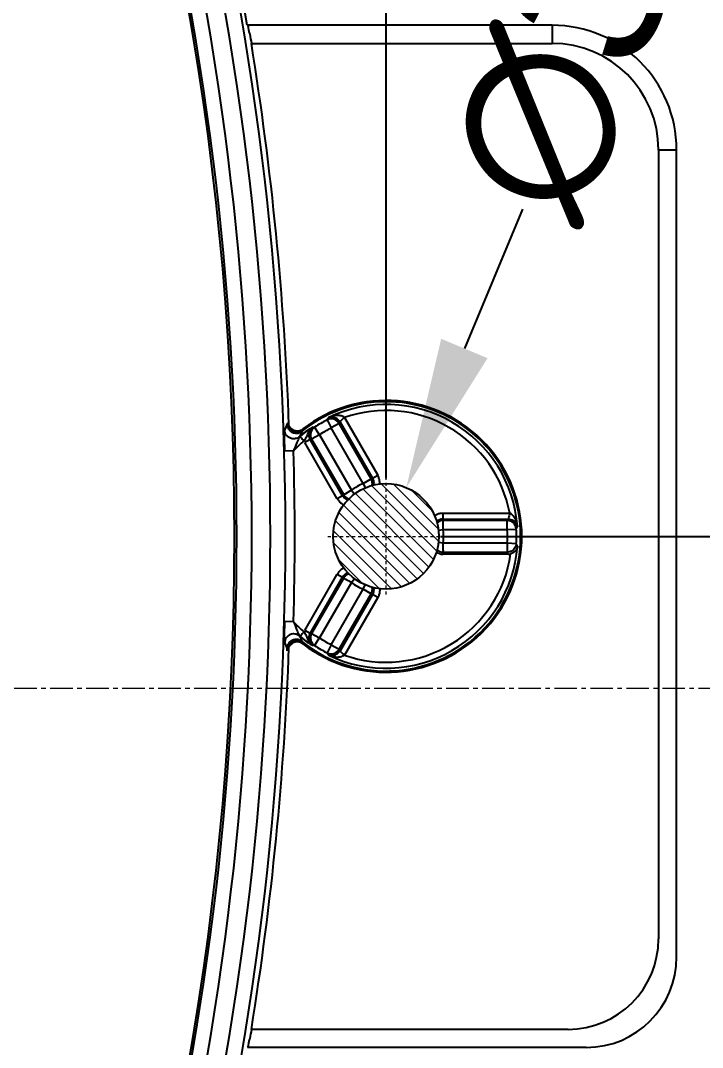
# Model space of a CAD drawing. Header units: millimetres. Extents: x 2588 to 3182, y 1243 to 1719.
# Drawn here: x 2926.76 to 2949.38, y 1477.3 to 1511.34 of the extents above; entities that cross this region are included whole.
import ezdxf

# ---------------------------------------------------------------- set-up
doc = ezdxf.new("R2010")
doc.units = ezdxf.units.MM
doc.linetypes.add('CENTER', pattern=[0.6, 0.375, -0.075, 0.075, -0.075])
doc.layers.add('center', color=1, linetype='CENTER', lineweight=9)
doc.layers.add('insert', color=85, linetype='Continuous', lineweight=20)
doc.styles.get("Standard").update_dxf_attribs({"font": 'arial.ttf'})
doc.dimstyles.get("Standard").update_dxf_attribs({"dimtxt": 0.18, "dimasz": 0.18, "dimexe": 0.18, "dimexo": 0.0625, "dimgap": 0.09, "dimtad": 0, "dimtih": 1, "dimtoh": 1, "dimzin": 0, "dimdsep": 46, "dimtxsty": 'Standard', "dimcen": 0.09, "dimadec": 0, "dimazin": 0, "dimtfac": 1, "dimtofl": 0, "dimtmove": 0, "dimatfit": 3, "dimfxl": 0, "dimtolj": 1, "dimtzin": 0, "dimarcsym": 0})

# ---------------------------------------------------------------- blocks, each defined once
blk = doc.blocks.new('insert_cir_3.5')
at = {"layer": 'insert'}
h = blk.add_hatch(dxfattribs=at)
h.set_pattern_fill('_ANSI31', color=123, scale=0.0875, angle=90, style=0)
h.set_pattern_definition([(135, (-3527.1127, 221.18007), (-0.196443103, -0.196443103), [])])
h.paths.add_polyline_path([(-1.75, 0, 1), (1.75, 0, 1)])
at = {"layer": 'insert', "color": 1, "linetype": 'CENTER', "ltscale": 0.108846}
for p, q in [((0, -1.925), (0, 1.925)), ((-1.925, 0), (1.925, 0))]:
    blk.add_line(p, q, dxfattribs=at)
at = {"layer": 'insert'}
blk.add_circle((0, 0), 1.75, dxfattribs=at)
blk = doc.blocks.new('*D36')
at = {"color": 4, "lineweight": -2, "transparency": 16777216}
blk.add_line((2943.408, 1505.085), (2941.482, 1500.47), dxfattribs=at)
at = {"color": 4, "transparency": 16777216}
blk.add_solid([(2940.713, 1500.791), (2942.251, 1500.149), (2939.556, 1495.856)], dxfattribs=at)
at = {"layer": 'Defpoints', "color": 0, "transparency": 16777216}
for p in [(2939.556, 1495.856), (2938.209, 1492.626)]:
    blk.add_point(p, dxfattribs=at)
at = {"color": 6, "transparency": 16777216, "insert": (2950.618, 1522.364), "char_height": 5, "attachment_point": 5, "rotation": 67.3498}
blk.add_mtext('\\A1;∅3.50(镶针)', dxfattribs=at)
blk = doc.blocks.new('*D41')
at = {"color": 4, "lineweight": -2, "transparency": 16777216}
for p, q in [((2939.335, 1645.04), (2939.335, 1655.04)), ((2938.883, 1635.04), (2939.335, 1645.04)), ((2938.883, 1496.166), (2938.883, 1635.04))]:
    blk.add_line(p, q, dxfattribs=at)
at = {"layer": 'Defpoints', "color": 0, "transparency": 16777216}
for p in [(2939.335, 1655.04), (2938.883, 1496.166), (2833.383, 1489.21)]:
    blk.add_point(p, dxfattribs=at)
at = {"color": 6, "transparency": 16777216, "insert": (2939.335, 1665.175), "char_height": 5, "attachment_point": 5, "rotation": 90}
blk.add_mtext('\\A1;105.50', dxfattribs=at)
blk = doc.blocks.new('*D47')
at = {"color": 4, "lineweight": -2, "transparency": 16777216}
for p, q in [((2981.037, 1494.241), (2991.037, 1498.279)), ((2991.037, 1498.279), (3001.037, 1498.279)), ((2940.689, 1494.241), (2981.037, 1494.241))]:
    blk.add_line(p, q, dxfattribs=at)
at = {"layer": 'Defpoints', "color": 0, "transparency": 16777216}
for p in [(3001.037, 1498.279), (2940.689, 1494.241), (2833.383, 1489.21)]:
    blk.add_point(p, dxfattribs=at)
at = {"color": 6, "transparency": 16777216, "insert": (3007.531, 1498.279), "char_height": 5, "attachment_point": 5}
blk.add_mtext('\\A1;5.03', dxfattribs=at)
blk = doc.blocks.new('*D57')
at = {"color": 4, "lineweight": -2, "transparency": 16777216}
blk.add_line((2993.383, 1489.21), (3001.037, 1489.21), dxfattribs=at)
at = {"layer": 'Defpoints', "color": 0, "transparency": 16777216}
for p in [(2833.383, 1489.21), (2993.383, 1489.21), (3001.037, 1489.21)]:
    blk.add_point(p, dxfattribs=at)
at = {"color": 6, "transparency": 16777216, "insert": (3007.522, 1489.21), "char_height": 5, "attachment_point": 5}
blk.add_mtext('\\A1;0.00', dxfattribs=at)

msp = doc.modelspace()

# ---------------------------------------------------------------- linework, layer by layer
at = {"color": 6, "linetype": 'Continuous'}
for p, q in [((2944.391, 1511.186), (2934.276, 1511.186)), ((2944.391, 1511.186), (2944.391, 1510.586)), ((2934.418, 1510.586), (2944.391, 1510.586)), ((2947.92, 1507.057), (2948.52, 1507.057)), ((2947.92, 1507.057), (2947.92, 1480.896)), ((2948.52, 1480.296), (2948.52, 1507.057)), ((2936.986, 1498.183), (2936.933, 1498.103)), ((2936.933, 1498.104), (2937.069, 1497.835)), ((2937.503, 1498.179), (2938.609, 1496.265)), ((2935.623, 1497.993), (2935.608, 1497.961)), ((2935.634, 1497.852), (2935.628, 1497.841)), ((2935.665, 1497.919), (2935.653, 1497.894)), ((2936.125, 1497.802), (2936.097, 1497.736)), ((2936.677, 1497.609), (2936.512, 1497.86)), ((2937.329, 1497.985), (2937.069, 1497.835)), ((2938.13, 1495.996), (2937.069, 1497.835)), ((2937.358, 1498.031), (2937.329, 1497.985)), ((2938.391, 1496.146), (2937.329, 1497.985)), ((2937.358, 1498.031), (2938.435, 1496.165)), ((2936.363, 1497.457), (2936.189, 1497.357)), ((2936.363, 1497.457), (2936.323, 1497.607)), ((2936.417, 1497.458), (2936.363, 1497.457)), ((2937.44, 1495.59), (2936.363, 1497.457)), ((2936.677, 1497.609), (2936.417, 1497.458)), ((2936.417, 1497.458), (2937.479, 1495.62)), ((2936.677, 1497.609), (2937.739, 1495.77)), ((2935.817, 1497.074), (2935.516, 1497.065)), ((2937.267, 1495.49), (2936.189, 1497.357)), ((2938.13, 1495.996), (2938.391, 1496.146)), ((2938.391, 1496.146), (2938.435, 1496.165)), ((2938.435, 1496.165), (2938.609, 1496.265)), ((2937.739, 1495.77), (2937.479, 1495.62)), ((2937.739, 1495.77), (2937.834, 1495.642)), ((2938.13, 1495.996), (2938.185, 1495.868)), ((2937.44, 1495.59), (2937.267, 1495.49)), ((2937.44, 1495.59), (2937.478, 1495.62)), ((2940.768, 1495.015), (2940.773, 1494.815)), ((2940.772, 1495.015), (2942.981, 1495.012)), ((2940.772, 1494.815), (2942.927, 1494.815)), ((2940.772, 1494.815), (2940.779, 1494.767)), ((2942.902, 1494.767), (2940.779, 1494.767)), ((2940.779, 1494.467), (2940.779, 1494.767)), ((2942.902, 1494.767), (2942.927, 1494.815)), ((2942.902, 1494.467), (2942.902, 1494.767)), ((2940.62, 1494.448), (2940.779, 1494.467)), ((2940.779, 1494.467), (2942.902, 1494.467)), ((2942.902, 1494.467), (2943.203, 1494.484)), ((2943.202, 1494.484), (2943.245, 1494.569)), ((2940.779, 1494.015), (2940.62, 1494.034)), ((2942.902, 1494.015), (2940.779, 1494.015)), ((2943.203, 1493.998), (2942.902, 1494.015)), ((2942.902, 1494.015), (2942.902, 1493.714)), ((2940.779, 1493.714), (2942.902, 1493.714)), ((2942.936, 1493.65), (2942.902, 1493.714)), ((2943.245, 1493.912), (2943.202, 1493.998)), ((2942.936, 1493.65), (2940.77, 1493.65)), ((2936.189, 1491.125), (2937.267, 1492.992)), ((2937.267, 1492.992), (2937.44, 1492.891)), ((2936.363, 1491.025), (2937.44, 1492.891)), ((2937.479, 1492.862), (2936.417, 1491.023)), ((2937.739, 1492.712), (2936.677, 1490.873)), ((2937.478, 1492.862), (2937.44, 1492.891)), ((2937.739, 1492.712), (2937.834, 1492.84)), ((2937.069, 1490.647), (2938.13, 1492.486)), ((2937.329, 1490.497), (2938.391, 1492.336)), ((2938.435, 1492.317), (2937.358, 1490.451)), ((2938.13, 1492.486), (2938.193, 1492.632)), ((2938.391, 1492.336), (2938.13, 1492.486)), ((2938.435, 1492.317), (2938.391, 1492.335)), ((2938.609, 1492.217), (2938.435, 1492.317)), ((2938.609, 1492.217), (2937.501, 1490.306)), ((2935.817, 1491.408), (2935.516, 1491.416)), ((2936.363, 1491.025), (2936.189, 1491.125)), ((2936.323, 1490.875), (2936.363, 1491.025)), ((2936.363, 1491.025), (2936.417, 1491.023)), ((2936.417, 1491.023), (2936.677, 1490.873)), ((2936.092, 1490.755), (2936.125, 1490.68)), ((2936.097, 1490.745), (2936.11, 1490.715)), ((2936.512, 1490.621), (2936.677, 1490.873)), ((2937.069, 1490.647), (2936.933, 1490.378)), ((2937.069, 1490.647), (2937.329, 1490.497)), ((2935.643, 1490.562), (2935.665, 1490.562)), ((2936.933, 1490.378), (2936.986, 1490.299)), ((2937.329, 1490.497), (2937.358, 1490.45)), ((2944.92, 1477.896), (2934.418, 1477.896)), ((2945.52, 1477.296), (2934.287, 1477.296))]:
    msp.add_line(p, q, dxfattribs=at)
at = {"color": 7, "linetype": 'Continuous'}
msp.add_line((2935.625, 1490.477), (2935.622, 1490.464), dxfattribs=at)
at = {"color": 6, "linetype": 'Continuous'}
for points in [[(2936.968, 1498.174), (2937.04, 1498.197), (2937.096, 1498.202)], [(2937.096, 1498.202), (2937.175, 1498.183), (2937.271, 1498.127), (2937.354, 1498.037)], [(2935.529, 1497.836), (2935.509, 1497.657), (2935.509, 1497.389), (2935.516, 1497.065)], [(2936.467, 1497.864), (2936.365, 1497.806), (2936.217, 1497.707), (2936.027, 1497.554)], [(2936.323, 1497.607), (2936.363, 1497.756), (2936.471, 1497.865)], [(2942.933, 1494.815), (2943.061, 1494.785), (2943.163, 1494.723), (2943.214, 1494.661), (2943.245, 1494.557)], [(2935.516, 1491.416), (2935.51, 1491.093), (2935.509, 1490.825), (2935.529, 1490.647)], [(2936.037, 1490.919), (2936.229, 1490.766), (2936.373, 1490.671), (2936.464, 1490.62)], [(2936.471, 1490.617), (2936.363, 1490.725), (2936.323, 1490.875)], [(2937.098, 1490.28), (2937.044, 1490.284), (2936.975, 1490.305)], [(2937.354, 1490.446), (2937.273, 1490.356), (2937.175, 1490.298), (2937.098, 1490.28)]]:
    msp.add_lwpolyline(points, dxfattribs=at)
msp.add_circle((2938.883, 1494.241), 1.75, dxfattribs=at)
for centre, radius, start, end in [((2833.358, 1494.241), 100.5, 318.73061, 41.26939), ((2833.358, 1494.241), 102.331, 9.53168, 19.05066), ((2833.358, 1494.241), 101.074, 345.67967, 14.32033), ((2833.358, 1494.241), 101.691, 345.76839, 14.23161), ((2833.358, 1494.241), 102.191, 345.76839, 14.23161), ((2833.358, 1494.241), 100.575, 345.67967, 14.32033), ((2944.391, 1507.057), 4.129, 0, 90), ((2833.358, 1494.241), 102.373, 2.0592, 9.18738), ((2944.391, 1507.057), 3.529, 0, 90), ((2938.883, 1494.241), 4.504, 232.2492, 127.7485), ((2938.883, 1494.241), 4.374, 4.3057, 115.6943), ((2938.883, 1494.241), 4.327, 116.7785, 123.2215), ((2937.067, 1497.834), 0.301, 30.294, 116.5191), ((2938.883, 1494.241), 4.174, 10.6408, 109.3158), ((2945.355, 1493.757), 10.618, 156.6369, 157.8639), ((2936.679, 1497.609), 0.302, 123.5401, 209.7302), ((2938.883, 1494.241), 4.026, 116.7786, 123.2215), ((2945.87, 1493.556), 10.629, 156.8351, 157.9417), ((2936.622, 1497.607), 0.299, 180.0296, 210.1513), ((2938.883, 1494.241), 4.174, 130.6956, 137.2551), ((2833.358, 1494.241), 102.499, 358.41626, 1.58374), ((2938.13, 1495.996), 0.301, 347.2572, 23.196), ((2938.883, 1494.241), 1.909, 113.1959, 126.8041), ((2937.739, 1495.77), 0.301, 216.8035, 252.7437), ((2940.772, 1494.515), 0.3, 90.0196, 134.3124), ((2940.779, 1494.465), 0.302, 90.0451, 132.5099), ((2942.901, 1494.465), 0.302, 3.5805, 89.7954), ((2938.883, 1494.241), 1.909, 353.1959, 6.8041), ((2938.883, 1494.241), 4.026, 356.7786, 3.2214), ((2938.883, 1494.241), 4.327, 356.7785, 3.2215), ((2938.883, 1494.241), 4.374, 244.3057, 355.6943), ((2940.77, 1493.951), 0.301, 225.3072, 269.9944), ((2938.882, 1494.241), 1.973, 342.5843, 344.5174), ((2938.883, 1494.241), 4.174, 250.6409, 352.0184), ((2942.936, 1493.952), 0.302, 270.0924, 285.4012), ((2938.883, 1494.241), 1.909, 233.1959, 246.8041), ((2938.883, 1494.241), 4.174, 222.7449, 229.3045), ((2936.621, 1490.875), 0.299, 149.8208, 179.9906), ((2936.679, 1490.873), 0.302, 150.2707, 236.4622), ((2945.406, 1494.746), 10.673, 202.142, 203.3627), ((2945.869, 1494.925), 10.628, 202.0566, 203.1618), ((2938.883, 1494.241), 4.327, 236.7785, 243.2215), ((2938.883, 1494.241), 4.026, 236.7786, 243.2215), ((2833.358, 1494.241), 102.373, 350.81262, 357.9408), ((2937.067, 1490.647), 0.301, 243.4912, 329.7059), ((2944.92, 1480.896), 3, 270, 0), ((2945.52, 1480.296), 3, 270, 0)]:
    msp.add_arc(centre, radius, start, end, dxfattribs=at)
at = {"color": 7, "linetype": 'Continuous'}
for centre, radius, start, end in [((2938.883, 1494.241), 4.465, 231.32, 128.6807), ((2938.883, 1494.241), 4.486, 231.8196, 128.1799), ((2833.358, 1494.241), 102.334, 2.01904, 2.09228)]:
    msp.add_arc(centre, radius, start, end, dxfattribs=at)
at = {"color": 6, "linetype": 'Continuous'}
for points, knots in [([(2934.287, 1511.186), (2934.315, 1511.186), (2934.312, 1511.03), (2934.38, 1510.878), (2934.401, 1510.687), (2934.418, 1510.586)], [0, 0, 0, 0, 0.137754, 0.502126, 1, 1, 1, 1]), ([(2937.108, 1498.198), (2937.093, 1498.199), (2937.065, 1498.2), (2937.024, 1498.195), (2936.998, 1498.187), (2936.986, 1498.183)], [0, 0, 0, 0, 0.355002, 0.685145, 1, 1, 1, 1]), ([(2937.506, 1498.181), (2937.474, 1498.207), (2937.393, 1498.242), (2937.262, 1498.254), (2937.126, 1498.237), (2937.039, 1498.206), (2936.996, 1498.188)], [0, 0, 0, 0, 0.232913, 0.477913, 0.7382, 1, 1, 1, 1]), ([(2937.358, 1498.031), (2937.347, 1498.049), (2937.323, 1498.083), (2937.278, 1498.127), (2937.225, 1498.162), (2937.168, 1498.187), (2937.128, 1498.196), (2937.108, 1498.198)], [0, 0, 0, 0, 0.194481, 0.399118, 0.605958, 0.807217, 1, 1, 1, 1]), ([(2937.358, 1498.031), (2937.355, 1498.054), (2937.403, 1498.087), (2937.449, 1498.134), (2937.485, 1498.163), (2937.503, 1498.179)], [0, 0, 0, 0, 0.340493, 0.661971, 1, 1, 1, 1]), ([(2935.52, 1497.764), (2935.506, 1497.745), (2935.516, 1497.69), (2935.508, 1497.608), (2935.51, 1497.501), (2935.51, 1497.371), (2935.512, 1497.223), (2935.515, 1497.119), (2935.516, 1497.065)], [0, 0, 0, 0, 0.099731, 0.211617, 0.364531, 0.553167, 0.769351, 1, 1, 1, 1]), ([(2936.021, 1497.549), (2936.009, 1497.539), (2935.973, 1497.512), (2935.919, 1497.488), (2935.866, 1497.477), (2935.828, 1497.474), (2935.791, 1497.476), (2935.737, 1497.485), (2935.666, 1497.512), (2935.59, 1497.574), (2935.536, 1497.661), (2935.521, 1497.73), (2935.52, 1497.764)], [0, 0, 0, 0, 0.069046, 0.197986, 0.256411, 0.310571, 0.364768, 0.423313, 0.55277, 0.696472, 0.848288, 1, 1, 1, 1]), ([(2935.665, 1497.919), (2935.689, 1497.864), (2935.773, 1497.767), (2935.957, 1497.72), (2936.077, 1497.765), (2936.125, 1497.802)], [0, 0, 0, 0, 0.33762, 0.661143, 1, 1, 1, 1]), ([(2936.021, 1497.55), (2936.08, 1497.601), (2936.188, 1497.689), (2936.336, 1497.788), (2936.422, 1497.84), (2936.457, 1497.857)], [0, 0, 0, 0, 0.436903, 0.785008, 1, 1, 1, 1]), ([(2936.168, 1497.396), (2936.181, 1497.419), (2936.208, 1497.465), (2936.246, 1497.539), (2936.283, 1497.621), (2936.318, 1497.711), (2936.375, 1497.796), (2936.428, 1497.839), (2936.457, 1497.857)], [0, 0, 0, 0, 0.141722, 0.290652, 0.452204, 0.632271, 0.816935, 1, 1, 1, 1]), ([(2936.457, 1497.857), (2936.43, 1497.839), (2936.381, 1497.793), (2936.334, 1497.705), (2936.323, 1497.639), (2936.323, 1497.607)], [0, 0, 0, 0, 0.337001, 0.670003, 1, 1, 1, 1]), ([(2936.021, 1497.55), (2936.009, 1497.537), (2935.992, 1497.49), (2935.956, 1497.416), (2935.916, 1497.317), (2935.868, 1497.201), (2935.835, 1497.118), (2935.817, 1497.074)], [0, 0, 0, 0, 0.102598, 0.276987, 0.479215, 0.725821, 1, 1, 1, 1]), ([(2936.16, 1497.405), (2936.142, 1497.426), (2936.105, 1497.471), (2936.061, 1497.51), (2936.032, 1497.553), (2936.021, 1497.55)], [0, 0, 0, 0, 0.421124, 0.82235, 1, 1, 1, 1]), ([(2938.424, 1495.93), (2938.428, 1495.948), (2938.433, 1495.982), (2938.429, 1496.03), (2938.422, 1496.086), (2938.405, 1496.123), (2938.391, 1496.146)], [0, 0, 0, 0, 0.246968, 0.460763, 0.641462, 1, 1, 1, 1]), ([(2938.435, 1496.165), (2938.444, 1496.149), (2938.458, 1496.117), (2938.472, 1496.066), (2938.474, 1496.031), (2938.474, 1496.014)], [0, 0, 0, 0, 0.335831, 0.669205, 1, 1, 1, 1]), ([(2938.674, 1495.978), (2938.677, 1496.012), (2938.675, 1496.078), (2938.653, 1496.175), (2938.625, 1496.236), (2938.609, 1496.265)], [0, 0, 0, 0, 0.334776, 0.663673, 1, 1, 1, 1]), ([(2938.474, 1496.014), (2938.474, 1496.006), (2938.474, 1495.989), (2938.471, 1495.965), (2938.467, 1495.949), (2938.465, 1495.94)], [0, 0, 0, 0, 0.329345, 0.65938, 1, 1, 1, 1]), ([(2937.267, 1495.49), (2937.284, 1495.461), (2937.323, 1495.407), (2937.396, 1495.339), (2937.453, 1495.304), (2937.482, 1495.29)], [0, 0, 0, 0, 0.336155, 0.671799, 1, 1, 1, 1]), ([(2937.619, 1495.452), (2937.595, 1495.459), (2937.547, 1495.48), (2937.485, 1495.527), (2937.453, 1495.568), (2937.44, 1495.59)], [0, 0, 0, 0, 0.333682, 0.666217, 1, 1, 1, 1]), ([(2937.478, 1495.62), (2937.49, 1495.599), (2937.511, 1495.569), (2937.55, 1495.535), (2937.583, 1495.511), (2937.618, 1495.494), (2937.638, 1495.486), (2937.649, 1495.483)], [0, 0, 0, 0, 0.308571, 0.484328, 0.702437, 0.845049, 1, 1, 1, 1]), ([(2940.491, 1494.929), (2940.519, 1494.948), (2940.578, 1494.98), (2940.674, 1495.009), (2940.74, 1495.015), (2940.772, 1495.015)], [0, 0, 0, 0, 0.336191, 0.669548, 1, 1, 1, 1]), ([(2942.981, 1495.012), (2942.976, 1494.981), (2942.966, 1494.924), (2942.95, 1494.862), (2942.938, 1494.82), (2942.927, 1494.815)], [0, 0, 0, 0, 0.454142, 0.826886, 1, 1, 1, 1]), ([(2942.927, 1494.815), (2942.948, 1494.815), (2942.99, 1494.811), (2943.051, 1494.793), (2943.108, 1494.764), (2943.158, 1494.727), (2943.198, 1494.682), (2943.229, 1494.63), (2943.241, 1494.59), (2943.245, 1494.569)], [0, 0, 0, 0, 0.14278, 0.29095, 0.439182, 0.581376, 0.7176, 0.853179, 1, 1, 1, 1]), ([(2943.245, 1494.569), (2943.241, 1494.602), (2943.231, 1494.664), (2943.203, 1494.75), (2943.168, 1494.824), (2943.127, 1494.888), (2943.084, 1494.943), (2943.037, 1494.984), (2943.002, 1495.003), (2942.985, 1495.01)], [0, 0, 0, 0, 0.186033, 0.352995, 0.505929, 0.647622, 0.778299, 0.897835, 1, 1, 1, 1]), ([(2940.779, 1493.714), (2940.768, 1493.715), (2940.796, 1493.76), (2940.774, 1493.792), (2940.78, 1493.84), (2940.777, 1493.888), (2940.779, 1493.948), (2940.779, 1493.991), (2940.779, 1494.015)], [0, 0, 0, 0, 0.107916, 0.27863, 0.405983, 0.567677, 0.765639, 1, 1, 1, 1]), ([(2940.574, 1493.794), (2940.589, 1493.781), (2940.649, 1493.736), (2940.724, 1493.714), (2940.779, 1493.714)], [0, 0, 0, 0, 0.265206, 1, 1, 1, 1]), ([(2943.202, 1493.998), (2943.199, 1493.949), (2943.168, 1493.849), (2943.055, 1493.741), (2942.952, 1493.715), (2942.902, 1493.714)], [0, 0, 0, 0, 0.328646, 0.663592, 1, 1, 1, 1]), ([(2943.245, 1493.912), (2943.24, 1493.871), (2943.211, 1493.793), (2943.126, 1493.705), (2943.054, 1493.672), (2943.016, 1493.661)], [0, 0, 0, 0, 0.349436, 0.671046, 1, 1, 1, 1]), ([(2937.482, 1493.192), (2937.452, 1493.177), (2937.395, 1493.143), (2937.322, 1493.075), (2937.284, 1493.02), (2937.267, 1492.992)], [0, 0, 0, 0, 0.334236, 0.663129, 1, 1, 1, 1]), ([(2937.649, 1492.999), (2937.634, 1492.994), (2937.604, 1492.983), (2937.564, 1492.957), (2937.519, 1492.92), (2937.492, 1492.885), (2937.478, 1492.862)], [0, 0, 0, 0, 0.220845, 0.418985, 0.642457, 1, 1, 1, 1]), ([(2937.479, 1492.862), (2937.485, 1492.871), (2937.509, 1492.824), (2937.548, 1492.827), (2937.586, 1492.798), (2937.63, 1492.776), (2937.681, 1492.745), (2937.718, 1492.724), (2937.739, 1492.712)], [0, 0, 0, 0, 0.107914, 0.278628, 0.405981, 0.567675, 0.765638, 1, 1, 1, 1]), ([(2938.391, 1492.335), (2938.4, 1492.351), (2938.413, 1492.381), (2938.426, 1492.425), (2938.431, 1492.465), (2938.431, 1492.508), (2938.427, 1492.537), (2938.424, 1492.552)], [0, 0, 0, 0, 0.245776, 0.428498, 0.609586, 0.795912, 1, 1, 1, 1]), ([(2938.474, 1492.468), (2938.474, 1492.45), (2938.472, 1492.415), (2938.458, 1492.364), (2938.444, 1492.332), (2938.435, 1492.317)], [0, 0, 0, 0, 0.331722, 0.665098, 1, 1, 1, 1]), ([(2938.465, 1492.541), (2938.467, 1492.533), (2938.471, 1492.517), (2938.474, 1492.492), (2938.474, 1492.476), (2938.474, 1492.468)], [0, 0, 0, 0, 0.339783, 0.669912, 1, 1, 1, 1]), ([(2938.674, 1492.503), (2938.676, 1492.47), (2938.675, 1492.403), (2938.652, 1492.306), (2938.625, 1492.245), (2938.609, 1492.217)], [0, 0, 0, 0, 0.336384, 0.669743, 1, 1, 1, 1]), ([(2935.516, 1491.416), (2935.515, 1491.357), (2935.512, 1491.242), (2935.509, 1491.08), (2935.509, 1490.942), (2935.51, 1490.835), (2935.514, 1490.765), (2935.516, 1490.729), (2935.52, 1490.718)], [0, 0, 0, 0, 0.254447, 0.492876, 0.695502, 0.848967, 0.949059, 1, 1, 1, 1]), ([(2935.817, 1491.408), (2935.838, 1491.354), (2935.876, 1491.261), (2935.924, 1491.139), (2935.96, 1491.05), (2935.99, 1490.982), (2936.011, 1490.942), (2936.027, 1490.927)], [0, 0, 0, 0, 0.328459, 0.573275, 0.748695, 0.877343, 1, 1, 1, 1]), ([(2936.021, 1490.932), (2935.979, 1490.969), (2935.874, 1491.018), (2935.701, 1490.999), (2935.561, 1490.89), (2935.522, 1490.774), (2935.52, 1490.718)], [0, 0, 0, 0, 0.252342, 0.484005, 0.748952, 1, 1, 1, 1]), ([(2936.164, 1491.074), (2936.144, 1491.051), (2936.106, 1491.005), (2936.065, 1490.964), (2936.037, 1490.923), (2936.027, 1490.927)], [0, 0, 0, 0, 0.45621, 0.832875, 1, 1, 1, 1]), ([(2936.457, 1490.625), (2936.431, 1490.641), (2936.379, 1490.681), (2936.321, 1490.765), (2936.286, 1490.858), (2936.247, 1490.941), (2936.207, 1491.014), (2936.182, 1491.06), (2936.17, 1491.082)], [0, 0, 0, 0, 0.16842, 0.358338, 0.545584, 0.710847, 0.864033, 1, 1, 1, 1]), ([(2936.125, 1490.68), (2936.077, 1490.717), (2935.957, 1490.761), (2935.773, 1490.714), (2935.689, 1490.618), (2935.665, 1490.562)], [0, 0, 0, 0, 0.338775, 0.662526, 1, 1, 1, 1]), ([(2936.457, 1490.625), (2936.44, 1490.633), (2936.401, 1490.655), (2936.339, 1490.693), (2936.268, 1490.739), (2936.191, 1490.794), (2936.108, 1490.858), (2936.05, 1490.906), (2936.021, 1490.932)], [0, 0, 0, 0, 0.10712, 0.250445, 0.407369, 0.5812, 0.77979, 1, 1, 1, 1]), ([(2936.323, 1490.875), (2936.323, 1490.842), (2936.334, 1490.777), (2936.381, 1490.689), (2936.43, 1490.643), (2936.457, 1490.625)], [0, 0, 0, 0, 0.330666, 0.663294, 1, 1, 1, 1]), ([(2935.608, 1490.513), (2935.611, 1490.506), (2935.615, 1490.489), (2935.618, 1490.472), (2935.622, 1490.464)], [0, 0, 0, 0, 0.499983, 1, 1, 1, 1]), ([(2935.652, 1490.555), (2935.649, 1490.54), (2935.644, 1490.516), (2935.637, 1490.48), (2935.625, 1490.477)], [0, 0, 0, 0, 0.54595, 1, 1, 1, 1]), ([(2936.986, 1490.299), (2937.016, 1490.285), (2937.075, 1490.263), (2937.163, 1490.244), (2937.245, 1490.238), (2937.321, 1490.241), (2937.39, 1490.251), (2937.449, 1490.272), (2937.483, 1490.292), (2937.497, 1490.304)], [0, 0, 0, 0, 0.186032, 0.352993, 0.505925, 0.647617, 0.77829, 0.897822, 1, 1, 1, 1]), ([(2937.107, 1490.284), (2937.094, 1490.283), (2937.067, 1490.282), (2937.026, 1490.286), (2936.999, 1490.294), (2936.986, 1490.299)], [0, 0, 0, 0, 0.326782, 0.656559, 1, 1, 1, 1]), ([(2937.358, 1490.45), (2937.347, 1490.433), (2937.322, 1490.398), (2937.276, 1490.354), (2937.223, 1490.319), (2937.166, 1490.295), (2937.127, 1490.287), (2937.107, 1490.284)], [0, 0, 0, 0, 0.199002, 0.405895, 0.612892, 0.810995, 1, 1, 1, 1]), ([(2937.501, 1490.306), (2937.477, 1490.326), (2937.433, 1490.363), (2937.387, 1490.408), (2937.357, 1490.439), (2937.358, 1490.451)], [0, 0, 0, 0, 0.454137, 0.826882, 1, 1, 1, 1]), ([(2934.418, 1477.896), (2934.401, 1477.795), (2934.38, 1477.604), (2934.312, 1477.452), (2934.315, 1477.296), (2934.287, 1477.296)], [0, 0, 0, 0, 0.497289, 0.861961, 1, 1, 1, 1])]:
    msp.add_open_spline(points, degree=3, knots=knots, dxfattribs=at)
at = {"color": 7, "linetype": 'Continuous'}
for points, knots in [([(2936.11, 1497.767), (2936.067, 1497.733), (2935.959, 1497.688), (2935.789, 1497.716), (2935.659, 1497.829), (2935.625, 1497.938), (2935.623, 1497.993)], [0, 0, 0, 0, 0.252329, 0.502375, 0.751119, 1, 1, 1, 1]), ([(2935.628, 1497.841), (2935.653, 1497.785), (2935.738, 1497.687), (2935.924, 1497.641), (2936.045, 1497.688), (2936.092, 1497.726)], [0, 0, 0, 0, 0.3352, 0.666136, 1, 1, 1, 1]), ([(2935.644, 1497.849), (2935.674, 1497.816), (2935.74, 1497.758), (2935.86, 1497.698), (2935.987, 1497.704), (2936.067, 1497.728), (2936.101, 1497.747)], [0, 0, 0, 0, 0.263984, 0.516435, 0.769218, 1, 1, 1, 1]), ([(2936.101, 1497.747), (2936.049, 1497.705), (2935.933, 1497.636), (2935.733, 1497.684), (2935.665, 1497.793), (2935.644, 1497.849)], [0, 0, 0, 0, 0.360801, 0.676758, 1, 1, 1, 1]), ([(2936.092, 1490.755), (2936.042, 1490.795), (2935.914, 1490.844), (2935.719, 1490.785), (2935.604, 1490.629), (2935.599, 1490.505), (2935.611, 1490.452)], [0, 0, 0, 0, 0.260617, 0.519055, 0.777844, 1, 1, 1, 1]), ([(2935.604, 1490.444), (2935.6, 1490.516), (2935.608, 1490.654), (2935.747, 1490.797), (2935.937, 1490.845), (2936.052, 1490.777), (2936.101, 1490.735)], [0, 0, 0, 0, 0.282158, 0.513282, 0.744493, 1, 1, 1, 1]), ([(2936.101, 1490.735), (2936.058, 1490.76), (2935.954, 1490.789), (2935.791, 1490.767), (2935.647, 1490.642), (2935.616, 1490.514), (2935.604, 1490.444)], [0, 0, 0, 0, 0.217834, 0.453947, 0.690076, 1, 1, 1, 1]), ([(2935.623, 1490.489), (2935.625, 1490.543), (2935.659, 1490.653), (2935.789, 1490.765), (2935.959, 1490.794), (2936.067, 1490.749), (2936.11, 1490.715)], [0, 0, 0, 0, 0.248634, 0.497579, 0.747705, 1, 1, 1, 1])]:
    msp.add_open_spline(points, degree=3, knots=knots, dxfattribs=at)
at = {"color": 6, "linetype": 'Continuous'}
for points in [[(2935.653, 1497.89), (2935.65, 1497.878), (2935.637, 1497.871), (2935.633, 1497.86)], [(2936.457, 1497.857), (2936.469, 1497.858), (2936.481, 1497.858), (2936.493, 1497.859)], [(2937.619, 1493.03), (2937.546, 1493.01), (2937.478, 1492.957), (2937.44, 1492.891)], [(2936.512, 1490.621), (2936.5, 1490.623), (2936.488, 1490.622), (2936.476, 1490.623)]]:
    msp.add_open_spline(points, degree=3, dxfattribs=at)
at = {"layer": 'center', "color": 1, "linetype": 'CENTER', "ltscale": 1.990328}
msp.add_line((2673.383, 1489.21), (2993.383, 1489.21), dxfattribs=at)

# ---------------------------------------------------------------- block references
at = {"layer": 'insert'}
msp.add_blockref('insert_cir_3.5', (2938.883, 1494.241), dxfattribs=at)

# ---------------------------------------------------------------- dimensions: what is measured, and where the dimension line sits
for feature_location, offset, dtype, origin, picture, middle in [((2938.883, 1496.166), (0.452, 158.874), 1, (2833.383, 1489.21), '*D41', (2939.335, 1665.175)), ((2940.689, 1494.241), (60.348, 4.038), 0, (2833.383, 1489.21), '*D47', (3007.531, 1498.279)), ((2993.383493533, 1489.210480602), (7.653216964, 0), 0, (2833.383493523, 1489.210480602), '*D57', (3007.522044739, 1489.210480602))]:
    dim = msp.add_ordinate_dim(feature_location=feature_location, offset=offset, dtype=dtype, origin=origin, dimstyle='Standard', override={"dimtxt": 5, "dimasz": 5, "dimexe": 0, "dimexo": 0, "dimgap": 0, "dimtih": 0, "dimtoh": 0, "dimzin": 0, "dimcen": 0, "dimclrd": 4, "dimclre": 4, "dimclrt": 6, "dimadec": 2, "dimtp": 0, "dimtm": 0, "dimtzin": 0})
    dim.commit()
    dim.dimension.update_dxf_attribs({"geometry": picture, "text_midpoint": middle})
dim = msp.add_diameter_dim_2p(p1=(2938.209, 1492.626), p2=(2939.556, 1495.856), text='<>(镶针)', dimstyle='Standard', override={"dimtxt": 5, "dimasz": 5, "dimexe": 0, "dimexo": 0, "dimgap": 0, "dimtih": 0, "dimtoh": 0, "dimzin": 0, "dimcen": 0, "dimclrd": 4, "dimclre": 4, "dimclrt": 6, "dimadec": 2, "dimtp": 0, "dimtm": 0, "dimtzin": 0})
dim.commit()
dim.dimension.update_dxf_attribs({"geometry": '*D36', "text_midpoint": (2950.618, 1522.364)})

doc.saveas('drawing.dxf')
